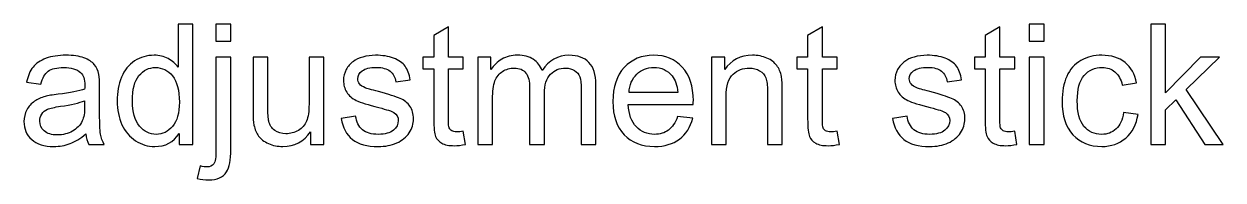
# Model space of a CAD drawing. Header units: centimetres. Extents: x -22.9 to 52.4, y -33.6 to -9.2.
# Drawn here: x -22.93 to -16.9, y -10.84 to -10.06 of the extents above; entities that cross this region are included whole.
import ezdxf

# ---------------------------------------------------------------- set-up
doc = ezdxf.new("R2010")
doc.units = ezdxf.units.CM
doc.header["$MEASUREMENT"] = 0
doc.layers.add('Layer 1', color=7, linetype='Continuous')

msp = doc.modelspace()

# ---------------------------------------------------------------- linework, layer by layer
at = {"layer": 'Layer 1', "color": 142}
for points, knots in [([(-22.15324, -10.66209), (-22.15324, -10.66209), (-22.15324, -10.60663), (-22.15324, -10.60663), (-22.15324, -10.60663), (-22.18104, -10.65024), (-22.22196, -10.67197), (-22.276, -10.67197), (-22.276, -10.67197), (-22.311, -10.67197), (-22.34317, -10.66237), (-22.37252, -10.64304), (-22.37252, -10.64304), (-22.40188, -10.62385), (-22.42459, -10.5969), (-22.44082, -10.56218), (-22.44082, -10.56218), (-22.45691, -10.52761), (-22.46495, -10.48796), (-22.46495, -10.44294), (-22.46495, -10.44294), (-22.46495, -10.3992), (-22.45761, -10.35941), (-22.44308, -10.3237), (-22.44308, -10.3237), (-22.4284, -10.288), (-22.40653, -10.26063), (-22.37732, -10.24172), (-22.37732, -10.24172), (-22.34811, -10.22267), (-22.31537, -10.21307), (-22.27925, -10.21307), (-22.27925, -10.21307), (-22.25286, -10.21307), (-22.2293, -10.21872), (-22.20869, -10.22986), (-22.20869, -10.22986), (-22.18795, -10.24101), (-22.17116, -10.25555), (-22.15818, -10.27347), (-22.15818, -10.27347), (-22.15818, -10.27347), (-22.15818, -10.05602), (-22.15818, -10.05602), (-22.15818, -10.05602), (-22.15818, -10.05602), (-22.08423, -10.05602), (-22.08423, -10.05602), (-22.08423, -10.05602), (-22.08423, -10.05602), (-22.08423, -10.66209), (-22.08423, -10.66209), (-22.08423, -10.66209), (-22.08423, -10.66209), (-22.15324, -10.66209), (-22.15324, -10.66209)], [0, 0, 0, 0, 0.0714286, 0.0714286, 0.0714286, 0.0714286, 0.1428571, 0.1428571, 0.1428571, 0.1428571, 0.2142857, 0.2142857, 0.2142857, 0.2142857, 0.2857143, 0.2857143, 0.2857143, 0.2857143, 0.3571429, 0.3571429, 0.3571429, 0.3571429, 0.4285714, 0.4285714, 0.4285714, 0.4285714, 0.5, 0.5, 0.5, 0.5, 0.5714286, 0.5714286, 0.5714286, 0.5714286, 0.6428571, 0.6428571, 0.6428571, 0.6428571, 0.7142857, 0.7142857, 0.7142857, 0.7142857, 0.7857143, 0.7857143, 0.7857143, 0.7857143, 0.8571429, 0.8571429, 0.8571429, 0.8571429, 0.9285714, 0.9285714, 0.9285714, 0.9285714, 1, 1, 1, 1]), ([(-21.96753, -10.14238), (-21.96753, -10.14238), (-21.96753, -10.05602), (-21.96753, -10.05602), (-21.96753, -10.05602), (-21.96753, -10.05602), (-21.89317, -10.05602), (-21.89317, -10.05602), (-21.89317, -10.05602), (-21.89317, -10.05602), (-21.89317, -10.14238), (-21.89317, -10.14238), (-21.89317, -10.14238), (-21.89317, -10.14238), (-21.96753, -10.14238), (-21.96753, -10.14238)], [0, 0, 0, 0, 0.25, 0.25, 0.25, 0.25, 0.5, 0.5, 0.5, 0.5, 0.75, 0.75, 0.75, 0.75, 1, 1, 1, 1]), ([(-20.72236, -10.59549), (-20.72236, -10.59549), (-20.71164, -10.66124), (-20.71164, -10.66124), (-20.71164, -10.66124), (-20.73252, -10.66562), (-20.75129, -10.66788), (-20.7678, -10.66788), (-20.7678, -10.66788), (-20.79489, -10.66788), (-20.81578, -10.66364), (-20.83073, -10.65503), (-20.83073, -10.65503), (-20.84555, -10.64657), (-20.85599, -10.63528), (-20.86206, -10.62131), (-20.86206, -10.62131), (-20.86813, -10.60748), (-20.87123, -10.57813), (-20.87123, -10.53354), (-20.87123, -10.53354), (-20.87123, -10.53354), (-20.87123, -10.28095), (-20.87123, -10.28095), (-20.87123, -10.28095), (-20.87123, -10.28095), (-20.92584, -10.28095), (-20.92584, -10.28095), (-20.92584, -10.28095), (-20.92584, -10.28095), (-20.92584, -10.22309), (-20.92584, -10.22309), (-20.92584, -10.22309), (-20.92584, -10.22309), (-20.87123, -10.22309), (-20.87123, -10.22309), (-20.87123, -10.22309), (-20.87123, -10.22309), (-20.87123, -10.11429), (-20.87123, -10.11429), (-20.87123, -10.11429), (-20.87123, -10.11429), (-20.79715, -10.0697), (-20.79715, -10.0697), (-20.79715, -10.0697), (-20.79715, -10.0697), (-20.79715, -10.22309), (-20.79715, -10.22309), (-20.79715, -10.22309), (-20.79715, -10.22309), (-20.72236, -10.22309), (-20.72236, -10.22309), (-20.72236, -10.22309), (-20.72236, -10.22309), (-20.72236, -10.28095), (-20.72236, -10.28095), (-20.72236, -10.28095), (-20.72236, -10.28095), (-20.79715, -10.28095), (-20.79715, -10.28095), (-20.79715, -10.28095), (-20.79715, -10.28095), (-20.79715, -10.53763), (-20.79715, -10.53763), (-20.79715, -10.53763), (-20.79715, -10.55894), (-20.79588, -10.57248), (-20.79334, -10.57855), (-20.79334, -10.57855), (-20.79066, -10.58462), (-20.78642, -10.58942), (-20.7805, -10.59309), (-20.7805, -10.59309), (-20.77457, -10.59661), (-20.7661, -10.59845), (-20.7551, -10.59845), (-20.7551, -10.59845), (-20.74677, -10.59845), (-20.73591, -10.59746), (-20.72236, -10.59549)], [0, 0, 0, 0, 0.05, 0.05, 0.05, 0.05, 0.1, 0.1, 0.1, 0.1, 0.15, 0.15, 0.15, 0.15, 0.2, 0.2, 0.2, 0.2, 0.25, 0.25, 0.25, 0.25, 0.3, 0.3, 0.3, 0.3, 0.35, 0.35, 0.35, 0.35, 0.4, 0.4, 0.4, 0.4, 0.45, 0.45, 0.45, 0.45, 0.5, 0.5, 0.5, 0.5, 0.55, 0.55, 0.55, 0.55, 0.6, 0.6, 0.6, 0.6, 0.65, 0.65, 0.65, 0.65, 0.7, 0.7, 0.7, 0.7, 0.75, 0.75, 0.75, 0.75, 0.8, 0.8, 0.8, 0.8, 0.85, 0.85, 0.85, 0.85, 0.9, 0.9, 0.9, 0.9, 0.95, 0.95, 0.95, 0.95, 1, 1, 1, 1]), ([(-18.84007, -10.59549), (-18.84007, -10.59549), (-18.82935, -10.66124), (-18.82935, -10.66124), (-18.82935, -10.66124), (-18.85023, -10.66562), (-18.869, -10.66788), (-18.88551, -10.66788), (-18.88551, -10.66788), (-18.9126, -10.66788), (-18.93349, -10.66364), (-18.94844, -10.65503), (-18.94844, -10.65503), (-18.96326, -10.64657), (-18.9737, -10.63528), (-18.97977, -10.62131), (-18.97977, -10.62131), (-18.98584, -10.60748), (-18.98894, -10.57813), (-18.98894, -10.53354), (-18.98894, -10.53354), (-18.98894, -10.53354), (-18.98894, -10.28095), (-18.98894, -10.28095), (-18.98894, -10.28095), (-18.98894, -10.28095), (-19.04355, -10.28095), (-19.04355, -10.28095), (-19.04355, -10.28095), (-19.04355, -10.28095), (-19.04355, -10.22309), (-19.04355, -10.22309), (-19.04355, -10.22309), (-19.04355, -10.22309), (-18.98894, -10.22309), (-18.98894, -10.22309), (-18.98894, -10.22309), (-18.98894, -10.22309), (-18.98894, -10.11429), (-18.98894, -10.11429), (-18.98894, -10.11429), (-18.98894, -10.11429), (-18.91486, -10.0697), (-18.91486, -10.0697), (-18.91486, -10.0697), (-18.91486, -10.0697), (-18.91486, -10.22309), (-18.91486, -10.22309), (-18.91486, -10.22309), (-18.91486, -10.22309), (-18.84007, -10.22309), (-18.84007, -10.22309), (-18.84007, -10.22309), (-18.84007, -10.22309), (-18.84007, -10.28095), (-18.84007, -10.28095), (-18.84007, -10.28095), (-18.84007, -10.28095), (-18.91486, -10.28095), (-18.91486, -10.28095), (-18.91486, -10.28095), (-18.91486, -10.28095), (-18.91486, -10.53763), (-18.91486, -10.53763), (-18.91486, -10.53763), (-18.91486, -10.55894), (-18.91359, -10.57248), (-18.91105, -10.57855), (-18.91105, -10.57855), (-18.90837, -10.58462), (-18.90413, -10.58942), (-18.89821, -10.59309), (-18.89821, -10.59309), (-18.89228, -10.59661), (-18.88381, -10.59845), (-18.87281, -10.59845), (-18.87281, -10.59845), (-18.86448, -10.59845), (-18.85362, -10.59746), (-18.84007, -10.59549)], [0, 0, 0, 0, 0.05, 0.05, 0.05, 0.05, 0.1, 0.1, 0.1, 0.1, 0.15, 0.15, 0.15, 0.15, 0.2, 0.2, 0.2, 0.2, 0.25, 0.25, 0.25, 0.25, 0.3, 0.3, 0.3, 0.3, 0.35, 0.35, 0.35, 0.35, 0.4, 0.4, 0.4, 0.4, 0.45, 0.45, 0.45, 0.45, 0.5, 0.5, 0.5, 0.5, 0.55, 0.55, 0.55, 0.55, 0.6, 0.6, 0.6, 0.6, 0.65, 0.65, 0.65, 0.65, 0.7, 0.7, 0.7, 0.7, 0.75, 0.75, 0.75, 0.75, 0.8, 0.8, 0.8, 0.8, 0.85, 0.85, 0.85, 0.85, 0.9, 0.9, 0.9, 0.9, 0.95, 0.95, 0.95, 0.95, 1, 1, 1, 1]), ([(-17.94627, -10.59549), (-17.94627, -10.59549), (-17.93555, -10.66124), (-17.93555, -10.66124), (-17.93555, -10.66124), (-17.95643, -10.66562), (-17.9752, -10.66788), (-17.99171, -10.66788), (-17.99171, -10.66788), (-18.0188, -10.66788), (-18.03969, -10.66364), (-18.05464, -10.65503), (-18.05464, -10.65503), (-18.06946, -10.64657), (-18.0799, -10.63528), (-18.08597, -10.62131), (-18.08597, -10.62131), (-18.09204, -10.60748), (-18.09514, -10.57813), (-18.09514, -10.53354), (-18.09514, -10.53354), (-18.09514, -10.53354), (-18.09514, -10.28095), (-18.09514, -10.28095), (-18.09514, -10.28095), (-18.09514, -10.28095), (-18.14975, -10.28095), (-18.14975, -10.28095), (-18.14975, -10.28095), (-18.14975, -10.28095), (-18.14975, -10.22309), (-18.14975, -10.22309), (-18.14975, -10.22309), (-18.14975, -10.22309), (-18.09514, -10.22309), (-18.09514, -10.22309), (-18.09514, -10.22309), (-18.09514, -10.22309), (-18.09514, -10.11429), (-18.09514, -10.11429), (-18.09514, -10.11429), (-18.09514, -10.11429), (-18.02106, -10.0697), (-18.02106, -10.0697), (-18.02106, -10.0697), (-18.02106, -10.0697), (-18.02106, -10.22309), (-18.02106, -10.22309), (-18.02106, -10.22309), (-18.02106, -10.22309), (-17.94627, -10.22309), (-17.94627, -10.22309), (-17.94627, -10.22309), (-17.94627, -10.22309), (-17.94627, -10.28095), (-17.94627, -10.28095), (-17.94627, -10.28095), (-17.94627, -10.28095), (-18.02106, -10.28095), (-18.02106, -10.28095), (-18.02106, -10.28095), (-18.02106, -10.28095), (-18.02106, -10.53763), (-18.02106, -10.53763), (-18.02106, -10.53763), (-18.02106, -10.55894), (-18.01979, -10.57248), (-18.01725, -10.57855), (-18.01725, -10.57855), (-18.01457, -10.58462), (-18.01033, -10.58942), (-18.00441, -10.59309), (-18.00441, -10.59309), (-17.99848, -10.59661), (-17.99001, -10.59845), (-17.97901, -10.59845), (-17.97901, -10.59845), (-17.97068, -10.59845), (-17.95982, -10.59746), (-17.94627, -10.59549)], [0, 0, 0, 0, 0.05, 0.05, 0.05, 0.05, 0.1, 0.1, 0.1, 0.1, 0.15, 0.15, 0.15, 0.15, 0.2, 0.2, 0.2, 0.2, 0.25, 0.25, 0.25, 0.25, 0.3, 0.3, 0.3, 0.3, 0.35, 0.35, 0.35, 0.35, 0.4, 0.4, 0.4, 0.4, 0.45, 0.45, 0.45, 0.45, 0.5, 0.5, 0.5, 0.5, 0.55, 0.55, 0.55, 0.55, 0.6, 0.6, 0.6, 0.6, 0.65, 0.65, 0.65, 0.65, 0.7, 0.7, 0.7, 0.7, 0.75, 0.75, 0.75, 0.75, 0.8, 0.8, 0.8, 0.8, 0.85, 0.85, 0.85, 0.85, 0.9, 0.9, 0.9, 0.9, 0.95, 0.95, 0.95, 0.95, 1, 1, 1, 1]), ([(-17.87318, -10.14167), (-17.87318, -10.14167), (-17.87318, -10.05602), (-17.87318, -10.05602), (-17.87318, -10.05602), (-17.87318, -10.05602), (-17.79867, -10.05602), (-17.79867, -10.05602), (-17.79867, -10.05602), (-17.79867, -10.05602), (-17.79867, -10.14167), (-17.79867, -10.14167), (-17.79867, -10.14167), (-17.79867, -10.14167), (-17.87318, -10.14167), (-17.87318, -10.14167)], [0, 0, 0, 0, 0.25, 0.25, 0.25, 0.25, 0.5, 0.5, 0.5, 0.5, 0.75, 0.75, 0.75, 0.75, 1, 1, 1, 1]), ([(-17.26174, -10.66209), (-17.26174, -10.66209), (-17.26174, -10.05602), (-17.26174, -10.05602), (-17.26174, -10.05602), (-17.26174, -10.05602), (-17.18723, -10.05602), (-17.18723, -10.05602), (-17.18723, -10.05602), (-17.18723, -10.05602), (-17.18723, -10.4016), (-17.18723, -10.4016), (-17.18723, -10.4016), (-17.18723, -10.4016), (-17.01112, -10.22309), (-17.01112, -10.22309), (-17.01112, -10.22309), (-17.01112, -10.22309), (-16.91489, -10.22309), (-16.91489, -10.22309), (-16.91489, -10.22309), (-16.91489, -10.22309), (-17.08267, -10.38593), (-17.08267, -10.38593), (-17.08267, -10.38593), (-17.08267, -10.38593), (-16.89781, -10.66209), (-16.89781, -10.66209), (-16.89781, -10.66209), (-16.89781, -10.66209), (-16.98967, -10.66209), (-16.98967, -10.66209), (-16.98967, -10.66209), (-16.98967, -10.66209), (-17.13474, -10.43758), (-17.13474, -10.43758), (-17.13474, -10.43758), (-17.13474, -10.43758), (-17.18723, -10.4881), (-17.18723, -10.4881), (-17.18723, -10.4881), (-17.18723, -10.4881), (-17.18723, -10.66209), (-17.18723, -10.66209), (-17.18723, -10.66209), (-17.18723, -10.66209), (-17.26174, -10.66209), (-17.26174, -10.66209)], [0, 0, 0, 0, 0.0833333, 0.0833333, 0.0833333, 0.0833333, 0.1666667, 0.1666667, 0.1666667, 0.1666667, 0.25, 0.25, 0.25, 0.25, 0.3333333, 0.3333333, 0.3333333, 0.3333333, 0.4166667, 0.4166667, 0.4166667, 0.4166667, 0.5, 0.5, 0.5, 0.5, 0.5833333, 0.5833333, 0.5833333, 0.5833333, 0.6666667, 0.6666667, 0.6666667, 0.6666667, 0.75, 0.75, 0.75, 0.75, 0.8333333, 0.8333333, 0.8333333, 0.8333333, 0.9166667, 0.9166667, 0.9166667, 0.9166667, 1, 1, 1, 1]), ([(-22.62243, -10.6079), (-22.65009, -10.63133), (-22.67662, -10.64784), (-22.70202, -10.65757), (-22.70202, -10.65757), (-22.72756, -10.66717), (-22.75494, -10.67197), (-22.78415, -10.67197), (-22.78415, -10.67197), (-22.83241, -10.67197), (-22.86938, -10.66026), (-22.89534, -10.63669), (-22.89534, -10.63669), (-22.92117, -10.61312), (-22.93415, -10.58293), (-22.93415, -10.54638), (-22.93415, -10.54638), (-22.93415, -10.52479), (-22.92935, -10.50517), (-22.91947, -10.48739), (-22.91947, -10.48739), (-22.90974, -10.46961), (-22.8969, -10.45536), (-22.88109, -10.44464), (-22.88109, -10.44464), (-22.86515, -10.43391), (-22.84737, -10.42573), (-22.82747, -10.42022), (-22.82747, -10.42022), (-22.81293, -10.41641), (-22.79092, -10.4126), (-22.76143, -10.40908), (-22.76143, -10.40908), (-22.70131, -10.40188), (-22.65701, -10.39341), (-22.62864, -10.38339), (-22.62864, -10.38339), (-22.62836, -10.37323), (-22.62822, -10.36674), (-22.62822, -10.36406), (-22.62822, -10.36406), (-22.62822, -10.33372), (-22.63527, -10.31227), (-22.64939, -10.3), (-22.64939, -10.3), (-22.66829, -10.28306), (-22.69666, -10.27474), (-22.73405, -10.27474), (-22.73405, -10.27474), (-22.76905, -10.27474), (-22.79487, -10.28081), (-22.81166, -10.29308), (-22.81166, -10.29308), (-22.82832, -10.30536), (-22.84059, -10.32709), (-22.84864, -10.35828), (-22.84864, -10.35828), (-22.84864, -10.35828), (-22.92131, -10.34826), (-22.92131, -10.34826), (-22.92131, -10.34826), (-22.91468, -10.31721), (-22.90381, -10.29195), (-22.88871, -10.2729), (-22.88871, -10.2729), (-22.87361, -10.25371), (-22.8516, -10.2389), (-22.82295, -10.22859), (-22.82295, -10.22859), (-22.79431, -10.21829), (-22.76115, -10.21307), (-22.72333, -10.21307), (-22.72333, -10.21307), (-22.68579, -10.21307), (-22.65545, -10.21759), (-22.63203, -10.22634), (-22.63203, -10.22634), (-22.6086, -10.23523), (-22.59139, -10.24623), (-22.58024, -10.25964), (-22.58024, -10.25964), (-22.56923, -10.27305), (-22.56161, -10.28984), (-22.5571, -10.3103), (-22.5571, -10.3103), (-22.5547, -10.323), (-22.55343, -10.34586), (-22.55343, -10.37888), (-22.55343, -10.37888), (-22.55343, -10.37888), (-22.55343, -10.47808), (-22.55343, -10.47808), (-22.55343, -10.47808), (-22.55343, -10.54737), (-22.55188, -10.59111), (-22.54863, -10.60931), (-22.54863, -10.60931), (-22.54553, -10.62766), (-22.53918, -10.6453), (-22.52986, -10.66209), (-22.52986, -10.66209), (-22.52986, -10.66209), (-22.60762, -10.66209), (-22.60762, -10.66209), (-22.60762, -10.66209), (-22.61524, -10.64671), (-22.62032, -10.62865), (-22.62243, -10.6079)], [0, 0, 0, 0, 0.037037, 0.037037, 0.037037, 0.037037, 0.0740741, 0.0740741, 0.0740741, 0.0740741, 0.1111111, 0.1111111, 0.1111111, 0.1111111, 0.1481481, 0.1481481, 0.1481481, 0.1481481, 0.1851852, 0.1851852, 0.1851852, 0.1851852, 0.2222222, 0.2222222, 0.2222222, 0.2222222, 0.2592593, 0.2592593, 0.2592593, 0.2592593, 0.2962963, 0.2962963, 0.2962963, 0.2962963, 0.3333333, 0.3333333, 0.3333333, 0.3333333, 0.3703704, 0.3703704, 0.3703704, 0.3703704, 0.4074074, 0.4074074, 0.4074074, 0.4074074, 0.4444444, 0.4444444, 0.4444444, 0.4444444, 0.4814815, 0.4814815, 0.4814815, 0.4814815, 0.5185185, 0.5185185, 0.5185185, 0.5185185, 0.5555556, 0.5555556, 0.5555556, 0.5555556, 0.5925926, 0.5925926, 0.5925926, 0.5925926, 0.6296296, 0.6296296, 0.6296296, 0.6296296, 0.6666667, 0.6666667, 0.6666667, 0.6666667, 0.7037037, 0.7037037, 0.7037037, 0.7037037, 0.7407407, 0.7407407, 0.7407407, 0.7407407, 0.7777778, 0.7777778, 0.7777778, 0.7777778, 0.8148148, 0.8148148, 0.8148148, 0.8148148, 0.8518519, 0.8518519, 0.8518519, 0.8518519, 0.8888889, 0.8888889, 0.8888889, 0.8888889, 0.9259259, 0.9259259, 0.9259259, 0.9259259, 0.962963, 0.962963, 0.962963, 0.962963, 1, 1, 1, 1]), ([(-22.0618, -10.83241), (-22.0618, -10.83241), (-22.04783, -10.76919), (-22.04783, -10.76919), (-22.04783, -10.76919), (-22.03287, -10.773), (-22.02116, -10.77498), (-22.01269, -10.77498), (-22.01269, -10.77498), (-21.99745, -10.77498), (-21.98616, -10.7699), (-21.97882, -10.75988), (-21.97882, -10.75988), (-21.97134, -10.74986), (-21.96753, -10.7246), (-21.96753, -10.68439), (-21.96753, -10.68439), (-21.96753, -10.68439), (-21.96753, -10.22309), (-21.96753, -10.22309), (-21.96753, -10.22309), (-21.96753, -10.22309), (-21.89317, -10.22309), (-21.89317, -10.22309), (-21.89317, -10.22309), (-21.89317, -10.22309), (-21.89317, -10.68608), (-21.89317, -10.68608), (-21.89317, -10.68608), (-21.89317, -10.74012), (-21.90022, -10.77766), (-21.91419, -10.79897), (-21.91419, -10.79897), (-21.93211, -10.82649), (-21.96189, -10.84031), (-22.00352, -10.84031), (-22.00352, -10.84031), (-22.0237, -10.84031), (-22.04317, -10.83763), (-22.0618, -10.83241)], [0, 0, 0, 0, 0.1, 0.1, 0.1, 0.1, 0.2, 0.2, 0.2, 0.2, 0.3, 0.3, 0.3, 0.3, 0.4, 0.4, 0.4, 0.4, 0.5, 0.5, 0.5, 0.5, 0.6, 0.6, 0.6, 0.6, 0.7, 0.7, 0.7, 0.7, 0.8, 0.8, 0.8, 0.8, 0.9, 0.9, 0.9, 0.9, 1, 1, 1, 1]), ([(-21.49128, -10.66209), (-21.49128, -10.66209), (-21.49128, -10.5976), (-21.49128, -10.5976), (-21.49128, -10.5976), (-21.52557, -10.64727), (-21.572, -10.67197), (-21.6307, -10.67197), (-21.6307, -10.67197), (-21.65652, -10.67197), (-21.6808, -10.66703), (-21.70323, -10.65715), (-21.70323, -10.65715), (-21.72567, -10.64727), (-21.74232, -10.63471), (-21.75319, -10.61976), (-21.75319, -10.61976), (-21.76419, -10.60466), (-21.77181, -10.58631), (-21.77619, -10.56458), (-21.77619, -10.56458), (-21.77915, -10.54991), (-21.7807, -10.52676), (-21.7807, -10.49501), (-21.7807, -10.49501), (-21.7807, -10.49501), (-21.7807, -10.22309), (-21.7807, -10.22309), (-21.7807, -10.22309), (-21.7807, -10.22309), (-21.70634, -10.22309), (-21.70634, -10.22309), (-21.70634, -10.22309), (-21.70634, -10.22309), (-21.70634, -10.46651), (-21.70634, -10.46651), (-21.70634, -10.46651), (-21.70634, -10.50546), (-21.70479, -10.53156), (-21.70182, -10.54511), (-21.70182, -10.54511), (-21.69702, -10.56472), (-21.68715, -10.57996), (-21.67205, -10.59125), (-21.67205, -10.59125), (-21.65681, -10.6024), (-21.63804, -10.6079), (-21.61574, -10.6079), (-21.61574, -10.6079), (-21.59345, -10.6079), (-21.57256, -10.60226), (-21.55295, -10.59083), (-21.55295, -10.59083), (-21.53333, -10.5794), (-21.51951, -10.56374), (-21.51146, -10.54412), (-21.51146, -10.54412), (-21.50328, -10.52437), (-21.49919, -10.49572), (-21.49919, -10.45832), (-21.49919, -10.45832), (-21.49919, -10.45832), (-21.49919, -10.22309), (-21.49919, -10.22309), (-21.49919, -10.22309), (-21.49919, -10.22309), (-21.42482, -10.22309), (-21.42482, -10.22309), (-21.42482, -10.22309), (-21.42482, -10.22309), (-21.42482, -10.66209), (-21.42482, -10.66209), (-21.42482, -10.66209), (-21.42482, -10.66209), (-21.49128, -10.66209), (-21.49128, -10.66209)], [0, 0, 0, 0, 0.0526316, 0.0526316, 0.0526316, 0.0526316, 0.1052632, 0.1052632, 0.1052632, 0.1052632, 0.1578947, 0.1578947, 0.1578947, 0.1578947, 0.2105263, 0.2105263, 0.2105263, 0.2105263, 0.2631579, 0.2631579, 0.2631579, 0.2631579, 0.3157895, 0.3157895, 0.3157895, 0.3157895, 0.3684211, 0.3684211, 0.3684211, 0.3684211, 0.4210526, 0.4210526, 0.4210526, 0.4210526, 0.4736842, 0.4736842, 0.4736842, 0.4736842, 0.5263158, 0.5263158, 0.5263158, 0.5263158, 0.5789474, 0.5789474, 0.5789474, 0.5789474, 0.6315789, 0.6315789, 0.6315789, 0.6315789, 0.6842105, 0.6842105, 0.6842105, 0.6842105, 0.7368421, 0.7368421, 0.7368421, 0.7368421, 0.7894737, 0.7894737, 0.7894737, 0.7894737, 0.8421053, 0.8421053, 0.8421053, 0.8421053, 0.8947368, 0.8947368, 0.8947368, 0.8947368, 0.9473684, 0.9473684, 0.9473684, 0.9473684, 1, 1, 1, 1]), ([(-21.33789, -10.531), (-21.33789, -10.531), (-21.26438, -10.51943), (-21.26438, -10.51943), (-21.26438, -10.51943), (-21.26028, -10.54892), (-21.24871, -10.5715), (-21.2298, -10.5873), (-21.2298, -10.5873), (-21.21103, -10.60296), (-21.18465, -10.61087), (-21.15064, -10.61087), (-21.15064, -10.61087), (-21.11649, -10.61087), (-21.09109, -10.60381), (-21.07458, -10.58998), (-21.07458, -10.58998), (-21.05807, -10.57601), (-21.04974, -10.55964), (-21.04974, -10.54102), (-21.04974, -10.54102), (-21.04974, -10.52408), (-21.05708, -10.51096), (-21.07176, -10.50122), (-21.07176, -10.50122), (-21.08192, -10.49459), (-21.10732, -10.48626), (-21.14782, -10.4761), (-21.14782, -10.4761), (-21.20229, -10.46228), (-21.24025, -10.45042), (-21.26127, -10.44026), (-21.26127, -10.44026), (-21.2823, -10.43024), (-21.29838, -10.41627), (-21.30925, -10.39849), (-21.30925, -10.39849), (-21.32011, -10.38071), (-21.32562, -10.3611), (-21.32562, -10.33965), (-21.32562, -10.33965), (-21.32562, -10.32004), (-21.3211, -10.30197), (-21.31207, -10.28532), (-21.31207, -10.28532), (-21.30318, -10.26853), (-21.2909, -10.2547), (-21.27552, -10.24369), (-21.27552, -10.24369), (-21.26395, -10.23523), (-21.24815, -10.22789), (-21.22825, -10.22196), (-21.22825, -10.22196), (-21.20821, -10.21604), (-21.18676, -10.21307), (-21.1639, -10.21307), (-21.1639, -10.21307), (-21.12947, -10.21307), (-21.09927, -10.21815), (-21.07317, -10.22803), (-21.07317, -10.22803), (-21.04706, -10.23791), (-21.02787, -10.25131), (-21.01545, -10.26825), (-21.01545, -10.26825), (-21.00304, -10.28532), (-20.99457, -10.3079), (-20.98991, -10.33626), (-20.98991, -10.33626), (-20.98991, -10.33626), (-21.06259, -10.34628), (-21.06259, -10.34628), (-21.06259, -10.34628), (-21.06597, -10.3237), (-21.07557, -10.30607), (-21.09137, -10.29337), (-21.09137, -10.29337), (-21.10718, -10.28067), (-21.12961, -10.27432), (-21.15854, -10.27432), (-21.15854, -10.27432), (-21.19269, -10.27432), (-21.2171, -10.27996), (-21.23164, -10.29125), (-21.23164, -10.29125), (-21.24631, -10.30254), (-21.25365, -10.3158), (-21.25365, -10.3309), (-21.25365, -10.3309), (-21.25365, -10.34064), (-21.25055, -10.34925), (-21.24448, -10.35701), (-21.24448, -10.35701), (-21.23841, -10.36505), (-21.22896, -10.37154), (-21.21597, -10.3769), (-21.21597, -10.3769), (-21.20849, -10.37958), (-21.18662, -10.38593), (-21.15022, -10.39581), (-21.15022, -10.39581), (-21.09758, -10.40992), (-21.06089, -10.42135), (-21.04015, -10.43038), (-21.04015, -10.43038), (-21.01926, -10.43927), (-21.0029, -10.4524), (-20.99104, -10.46947), (-20.99104, -10.46947), (-20.97919, -10.48655), (-20.97326, -10.50771), (-20.97326, -10.53311), (-20.97326, -10.53311), (-20.97326, -10.55795), (-20.9806, -10.58123), (-20.99499, -10.60325), (-20.99499, -10.60325), (-21.00953, -10.62512), (-21.03041, -10.64205), (-21.05765, -10.65405), (-21.05765, -10.65405), (-21.08488, -10.66604), (-21.11578, -10.67197), (-21.15022, -10.67197), (-21.15022, -10.67197), (-21.20737, -10.67197), (-21.25083, -10.66011), (-21.28074, -10.63641), (-21.28074, -10.63641), (-21.31066, -10.6127), (-21.32971, -10.57756), (-21.33789, -10.531)], [0, 0, 0, 0, 0.030303, 0.030303, 0.030303, 0.030303, 0.0606061, 0.0606061, 0.0606061, 0.0606061, 0.0909091, 0.0909091, 0.0909091, 0.0909091, 0.1212121, 0.1212121, 0.1212121, 0.1212121, 0.1515152, 0.1515152, 0.1515152, 0.1515152, 0.1818182, 0.1818182, 0.1818182, 0.1818182, 0.2121212, 0.2121212, 0.2121212, 0.2121212, 0.2424242, 0.2424242, 0.2424242, 0.2424242, 0.2727273, 0.2727273, 0.2727273, 0.2727273, 0.3030303, 0.3030303, 0.3030303, 0.3030303, 0.3333333, 0.3333333, 0.3333333, 0.3333333, 0.3636364, 0.3636364, 0.3636364, 0.3636364, 0.3939394, 0.3939394, 0.3939394, 0.3939394, 0.4242424, 0.4242424, 0.4242424, 0.4242424, 0.4545455, 0.4545455, 0.4545455, 0.4545455, 0.4848485, 0.4848485, 0.4848485, 0.4848485, 0.5151515, 0.5151515, 0.5151515, 0.5151515, 0.5454545, 0.5454545, 0.5454545, 0.5454545, 0.5757576, 0.5757576, 0.5757576, 0.5757576, 0.6060606, 0.6060606, 0.6060606, 0.6060606, 0.6363636, 0.6363636, 0.6363636, 0.6363636, 0.6666667, 0.6666667, 0.6666667, 0.6666667, 0.6969697, 0.6969697, 0.6969697, 0.6969697, 0.7272727, 0.7272727, 0.7272727, 0.7272727, 0.7575758, 0.7575758, 0.7575758, 0.7575758, 0.7878788, 0.7878788, 0.7878788, 0.7878788, 0.8181818, 0.8181818, 0.8181818, 0.8181818, 0.8484848, 0.8484848, 0.8484848, 0.8484848, 0.8787879, 0.8787879, 0.8787879, 0.8787879, 0.9090909, 0.9090909, 0.9090909, 0.9090909, 0.9393939, 0.9393939, 0.9393939, 0.9393939, 0.969697, 0.969697, 0.969697, 0.969697, 1, 1, 1, 1]), ([(-20.64955, -10.66209), (-20.64955, -10.66209), (-20.64955, -10.22309), (-20.64955, -10.22309), (-20.64955, -10.22309), (-20.64955, -10.22309), (-20.58309, -10.22309), (-20.58309, -10.22309), (-20.58309, -10.22309), (-20.58309, -10.22309), (-20.58309, -10.28462), (-20.58309, -10.28462), (-20.58309, -10.28462), (-20.56926, -10.26317), (-20.55091, -10.24581), (-20.52805, -10.23283), (-20.52805, -10.23283), (-20.50519, -10.2197), (-20.47909, -10.21307), (-20.44988, -10.21307), (-20.44988, -10.21307), (-20.41742, -10.21307), (-20.39075, -10.21985), (-20.37001, -10.23339), (-20.37001, -10.23339), (-20.34912, -10.24694), (-20.33445, -10.26571), (-20.32598, -10.28998), (-20.32598, -10.28998), (-20.29113, -10.23875), (-20.24597, -10.21307), (-20.19037, -10.21307), (-20.19037, -10.21307), (-20.14677, -10.21307), (-20.11333, -10.22521), (-20.0899, -10.24934), (-20.0899, -10.24934), (-20.06648, -10.27347), (-20.05476, -10.31058), (-20.05476, -10.36068), (-20.05476, -10.36068), (-20.05476, -10.36068), (-20.05476, -10.66209), (-20.05476, -10.66209), (-20.05476, -10.66209), (-20.05476, -10.66209), (-20.12871, -10.66209), (-20.12871, -10.66209), (-20.12871, -10.66209), (-20.12871, -10.66209), (-20.12871, -10.38551), (-20.12871, -10.38551), (-20.12871, -10.38551), (-20.12871, -10.35574), (-20.13111, -10.33429), (-20.1359, -10.32116), (-20.1359, -10.32116), (-20.14084, -10.30818), (-20.14959, -10.2976), (-20.16215, -10.28956), (-20.16215, -10.28956), (-20.17485, -10.28165), (-20.18981, -10.27756), (-20.20688, -10.27756), (-20.20688, -10.27756), (-20.23779, -10.27756), (-20.26333, -10.28786), (-20.28379, -10.30846), (-20.28379, -10.30846), (-20.30411, -10.32893), (-20.31441, -10.3618), (-20.31441, -10.40696), (-20.31441, -10.40696), (-20.31441, -10.40696), (-20.31441, -10.66209), (-20.31441, -10.66209), (-20.31441, -10.66209), (-20.31441, -10.66209), (-20.38878, -10.66209), (-20.38878, -10.66209), (-20.38878, -10.66209), (-20.38878, -10.66209), (-20.38878, -10.3769), (-20.38878, -10.3769), (-20.38878, -10.3769), (-20.38878, -10.34374), (-20.39484, -10.31891), (-20.40698, -10.3024), (-20.40698, -10.3024), (-20.41911, -10.28589), (-20.43887, -10.27756), (-20.46653, -10.27756), (-20.46653, -10.27756), (-20.48741, -10.27756), (-20.50674, -10.28306), (-20.52452, -10.29421), (-20.52452, -10.29421), (-20.5423, -10.30522), (-20.55529, -10.32131), (-20.56319, -10.34247), (-20.56319, -10.34247), (-20.57123, -10.36378), (-20.57518, -10.3944), (-20.57518, -10.43434), (-20.57518, -10.43434), (-20.57518, -10.43434), (-20.57518, -10.66209), (-20.57518, -10.66209), (-20.57518, -10.66209), (-20.57518, -10.66209), (-20.64955, -10.66209), (-20.64955, -10.66209)], [0, 0, 0, 0, 0.0357143, 0.0357143, 0.0357143, 0.0357143, 0.0714286, 0.0714286, 0.0714286, 0.0714286, 0.1071429, 0.1071429, 0.1071429, 0.1071429, 0.1428571, 0.1428571, 0.1428571, 0.1428571, 0.1785714, 0.1785714, 0.1785714, 0.1785714, 0.2142857, 0.2142857, 0.2142857, 0.2142857, 0.25, 0.25, 0.25, 0.25, 0.2857143, 0.2857143, 0.2857143, 0.2857143, 0.3214286, 0.3214286, 0.3214286, 0.3214286, 0.3571429, 0.3571429, 0.3571429, 0.3571429, 0.3928571, 0.3928571, 0.3928571, 0.3928571, 0.4285714, 0.4285714, 0.4285714, 0.4285714, 0.4642857, 0.4642857, 0.4642857, 0.4642857, 0.5, 0.5, 0.5, 0.5, 0.5357143, 0.5357143, 0.5357143, 0.5357143, 0.5714286, 0.5714286, 0.5714286, 0.5714286, 0.6071429, 0.6071429, 0.6071429, 0.6071429, 0.6428571, 0.6428571, 0.6428571, 0.6428571, 0.6785714, 0.6785714, 0.6785714, 0.6785714, 0.7142857, 0.7142857, 0.7142857, 0.7142857, 0.75, 0.75, 0.75, 0.75, 0.7857143, 0.7857143, 0.7857143, 0.7857143, 0.8214286, 0.8214286, 0.8214286, 0.8214286, 0.8571429, 0.8571429, 0.8571429, 0.8571429, 0.8928571, 0.8928571, 0.8928571, 0.8928571, 0.9285714, 0.9285714, 0.9285714, 0.9285714, 0.9642857, 0.9642857, 0.9642857, 0.9642857, 1, 1, 1, 1]), ([(-19.64384, -10.5207), (-19.64384, -10.5207), (-19.56694, -10.53015), (-19.56694, -10.53015), (-19.56694, -10.53015), (-19.57907, -10.57517), (-19.60151, -10.61002), (-19.63425, -10.63486), (-19.63425, -10.63486), (-19.66713, -10.65955), (-19.70904, -10.67197), (-19.75998, -10.67197), (-19.75998, -10.67197), (-19.82418, -10.67197), (-19.87513, -10.65221), (-19.91266, -10.6127), (-19.91266, -10.6127), (-19.95034, -10.57319), (-19.96911, -10.51773), (-19.96911, -10.44633), (-19.96911, -10.44633), (-19.96911, -10.37239), (-19.95006, -10.3151), (-19.9121, -10.27432), (-19.9121, -10.27432), (-19.874, -10.23353), (-19.82475, -10.21307), (-19.76407, -10.21307), (-19.76407, -10.21307), (-19.70537, -10.21307), (-19.65739, -10.23311), (-19.62028, -10.27305), (-19.62028, -10.27305), (-19.58302, -10.31298), (-19.5644, -10.36928), (-19.5644, -10.44167), (-19.5644, -10.44167), (-19.5644, -10.44619), (-19.56454, -10.45282), (-19.56482, -10.46157), (-19.56482, -10.46157), (-19.56482, -10.46157), (-19.8922, -10.46157), (-19.8922, -10.46157), (-19.8922, -10.46157), (-19.88952, -10.50983), (-19.87583, -10.5468), (-19.85128, -10.57234), (-19.85128, -10.57234), (-19.82672, -10.59803), (-19.79624, -10.61087), (-19.75955, -10.61087), (-19.75955, -10.61087), (-19.73232, -10.61087), (-19.70904, -10.60367), (-19.6897, -10.58928), (-19.6897, -10.58928), (-19.67037, -10.57502), (-19.65513, -10.55216), (-19.64384, -10.5207)], [0, 0, 0, 0, 0.0666667, 0.0666667, 0.0666667, 0.0666667, 0.1333333, 0.1333333, 0.1333333, 0.1333333, 0.2, 0.2, 0.2, 0.2, 0.2666667, 0.2666667, 0.2666667, 0.2666667, 0.3333333, 0.3333333, 0.3333333, 0.3333333, 0.4, 0.4, 0.4, 0.4, 0.4666667, 0.4666667, 0.4666667, 0.4666667, 0.5333333, 0.5333333, 0.5333333, 0.5333333, 0.6, 0.6, 0.6, 0.6, 0.6666667, 0.6666667, 0.6666667, 0.6666667, 0.7333333, 0.7333333, 0.7333333, 0.7333333, 0.8, 0.8, 0.8, 0.8, 0.8666667, 0.8666667, 0.8666667, 0.8666667, 0.9333333, 0.9333333, 0.9333333, 0.9333333, 1, 1, 1, 1]), ([(-19.47338, -10.66209), (-19.47338, -10.66209), (-19.47338, -10.22309), (-19.47338, -10.22309), (-19.47338, -10.22309), (-19.47338, -10.22309), (-19.40649, -10.22309), (-19.40649, -10.22309), (-19.40649, -10.22309), (-19.40649, -10.22309), (-19.40649, -10.28546), (-19.40649, -10.28546), (-19.40649, -10.28546), (-19.37418, -10.2372), (-19.32761, -10.21307), (-19.26679, -10.21307), (-19.26679, -10.21307), (-19.24026, -10.21307), (-19.21599, -10.21787), (-19.19384, -10.22732), (-19.19384, -10.22732), (-19.17154, -10.23692), (-19.15503, -10.24934), (-19.14403, -10.26486), (-19.14403, -10.26486), (-19.13288, -10.28024), (-19.12526, -10.29859), (-19.12074, -10.31975), (-19.12074, -10.31975), (-19.11806, -10.33358), (-19.11665, -10.35771), (-19.11665, -10.39214), (-19.11665, -10.39214), (-19.11665, -10.39214), (-19.11665, -10.66209), (-19.11665, -10.66209), (-19.11665, -10.66209), (-19.11665, -10.66209), (-19.19116, -10.66209), (-19.19116, -10.66209), (-19.19116, -10.66209), (-19.19116, -10.66209), (-19.19116, -10.39497), (-19.19116, -10.39497), (-19.19116, -10.39497), (-19.19116, -10.36477), (-19.19398, -10.34205), (-19.19976, -10.32695), (-19.19976, -10.32695), (-19.20555, -10.31199), (-19.21585, -10.3), (-19.23053, -10.29111), (-19.23053, -10.29111), (-19.24534, -10.28208), (-19.26256, -10.27756), (-19.28246, -10.27756), (-19.28246, -10.27756), (-19.31421, -10.27756), (-19.34144, -10.28772), (-19.36458, -10.30776), (-19.36458, -10.30776), (-19.38758, -10.32794), (-19.39901, -10.36604), (-19.39901, -10.42234), (-19.39901, -10.42234), (-19.39901, -10.42234), (-19.39901, -10.66209), (-19.39901, -10.66209), (-19.39901, -10.66209), (-19.39901, -10.66209), (-19.47338, -10.66209), (-19.47338, -10.66209)], [0, 0, 0, 0, 0.0555556, 0.0555556, 0.0555556, 0.0555556, 0.1111111, 0.1111111, 0.1111111, 0.1111111, 0.1666667, 0.1666667, 0.1666667, 0.1666667, 0.2222222, 0.2222222, 0.2222222, 0.2222222, 0.2777778, 0.2777778, 0.2777778, 0.2777778, 0.3333333, 0.3333333, 0.3333333, 0.3333333, 0.3888889, 0.3888889, 0.3888889, 0.3888889, 0.4444444, 0.4444444, 0.4444444, 0.4444444, 0.5, 0.5, 0.5, 0.5, 0.5555556, 0.5555556, 0.5555556, 0.5555556, 0.6111111, 0.6111111, 0.6111111, 0.6111111, 0.6666667, 0.6666667, 0.6666667, 0.6666667, 0.7222222, 0.7222222, 0.7222222, 0.7222222, 0.7777778, 0.7777778, 0.7777778, 0.7777778, 0.8333333, 0.8333333, 0.8333333, 0.8333333, 0.8888889, 0.8888889, 0.8888889, 0.8888889, 0.9444444, 0.9444444, 0.9444444, 0.9444444, 1, 1, 1, 1]), ([(-18.5618, -10.531), (-18.5618, -10.531), (-18.48829, -10.51943), (-18.48829, -10.51943), (-18.48829, -10.51943), (-18.48419, -10.54892), (-18.47262, -10.5715), (-18.45371, -10.5873), (-18.45371, -10.5873), (-18.43494, -10.60296), (-18.40856, -10.61087), (-18.37455, -10.61087), (-18.37455, -10.61087), (-18.3404, -10.61087), (-18.315, -10.60381), (-18.29849, -10.58998), (-18.29849, -10.58998), (-18.28198, -10.57601), (-18.27365, -10.55964), (-18.27365, -10.54102), (-18.27365, -10.54102), (-18.27365, -10.52408), (-18.28099, -10.51096), (-18.29567, -10.50122), (-18.29567, -10.50122), (-18.30583, -10.49459), (-18.33123, -10.48626), (-18.37173, -10.4761), (-18.37173, -10.4761), (-18.4262, -10.46228), (-18.46416, -10.45042), (-18.48518, -10.44026), (-18.48518, -10.44026), (-18.50621, -10.43024), (-18.52229, -10.41627), (-18.53316, -10.39849), (-18.53316, -10.39849), (-18.54402, -10.38071), (-18.54953, -10.3611), (-18.54953, -10.33965), (-18.54953, -10.33965), (-18.54953, -10.32004), (-18.54501, -10.30197), (-18.53598, -10.28532), (-18.53598, -10.28532), (-18.52709, -10.26853), (-18.51481, -10.2547), (-18.49943, -10.24369), (-18.49943, -10.24369), (-18.48786, -10.23523), (-18.47206, -10.22789), (-18.45216, -10.22196), (-18.45216, -10.22196), (-18.43212, -10.21604), (-18.41067, -10.21307), (-18.38781, -10.21307), (-18.38781, -10.21307), (-18.35338, -10.21307), (-18.32318, -10.21815), (-18.29708, -10.22803), (-18.29708, -10.22803), (-18.27097, -10.23791), (-18.25178, -10.25131), (-18.23936, -10.26825), (-18.23936, -10.26825), (-18.22695, -10.28532), (-18.21848, -10.3079), (-18.21382, -10.33626), (-18.21382, -10.33626), (-18.21382, -10.33626), (-18.2865, -10.34628), (-18.2865, -10.34628), (-18.2865, -10.34628), (-18.28988, -10.3237), (-18.29948, -10.30607), (-18.31528, -10.29337), (-18.31528, -10.29337), (-18.33109, -10.28067), (-18.35352, -10.27432), (-18.38245, -10.27432), (-18.38245, -10.27432), (-18.4166, -10.27432), (-18.44101, -10.27996), (-18.45555, -10.29125), (-18.45555, -10.29125), (-18.47022, -10.30254), (-18.47756, -10.3158), (-18.47756, -10.3309), (-18.47756, -10.3309), (-18.47756, -10.34064), (-18.47446, -10.34925), (-18.46839, -10.35701), (-18.46839, -10.35701), (-18.46232, -10.36505), (-18.45287, -10.37154), (-18.43988, -10.3769), (-18.43988, -10.3769), (-18.4324, -10.37958), (-18.41053, -10.38593), (-18.37413, -10.39581), (-18.37413, -10.39581), (-18.32149, -10.40992), (-18.2848, -10.42135), (-18.26406, -10.43038), (-18.26406, -10.43038), (-18.24317, -10.43927), (-18.22681, -10.4524), (-18.21495, -10.46947), (-18.21495, -10.46947), (-18.2031, -10.48655), (-18.19717, -10.50771), (-18.19717, -10.53311), (-18.19717, -10.53311), (-18.19717, -10.55795), (-18.20451, -10.58123), (-18.2189, -10.60325), (-18.2189, -10.60325), (-18.23344, -10.62512), (-18.25432, -10.64205), (-18.28156, -10.65405), (-18.28156, -10.65405), (-18.30879, -10.66604), (-18.33969, -10.67197), (-18.37413, -10.67197), (-18.37413, -10.67197), (-18.43128, -10.67197), (-18.47474, -10.66011), (-18.50465, -10.63641), (-18.50465, -10.63641), (-18.53457, -10.6127), (-18.55362, -10.57756), (-18.5618, -10.531)], [0, 0, 0, 0, 0.030303, 0.030303, 0.030303, 0.030303, 0.0606061, 0.0606061, 0.0606061, 0.0606061, 0.0909091, 0.0909091, 0.0909091, 0.0909091, 0.1212121, 0.1212121, 0.1212121, 0.1212121, 0.1515152, 0.1515152, 0.1515152, 0.1515152, 0.1818182, 0.1818182, 0.1818182, 0.1818182, 0.2121212, 0.2121212, 0.2121212, 0.2121212, 0.2424242, 0.2424242, 0.2424242, 0.2424242, 0.2727273, 0.2727273, 0.2727273, 0.2727273, 0.3030303, 0.3030303, 0.3030303, 0.3030303, 0.3333333, 0.3333333, 0.3333333, 0.3333333, 0.3636364, 0.3636364, 0.3636364, 0.3636364, 0.3939394, 0.3939394, 0.3939394, 0.3939394, 0.4242424, 0.4242424, 0.4242424, 0.4242424, 0.4545455, 0.4545455, 0.4545455, 0.4545455, 0.4848485, 0.4848485, 0.4848485, 0.4848485, 0.5151515, 0.5151515, 0.5151515, 0.5151515, 0.5454545, 0.5454545, 0.5454545, 0.5454545, 0.5757576, 0.5757576, 0.5757576, 0.5757576, 0.6060606, 0.6060606, 0.6060606, 0.6060606, 0.6363636, 0.6363636, 0.6363636, 0.6363636, 0.6666667, 0.6666667, 0.6666667, 0.6666667, 0.6969697, 0.6969697, 0.6969697, 0.6969697, 0.7272727, 0.7272727, 0.7272727, 0.7272727, 0.7575758, 0.7575758, 0.7575758, 0.7575758, 0.7878788, 0.7878788, 0.7878788, 0.7878788, 0.8181818, 0.8181818, 0.8181818, 0.8181818, 0.8484848, 0.8484848, 0.8484848, 0.8484848, 0.8787879, 0.8787879, 0.8787879, 0.8787879, 0.9090909, 0.9090909, 0.9090909, 0.9090909, 0.9393939, 0.9393939, 0.9393939, 0.9393939, 0.969697, 0.969697, 0.969697, 0.969697, 1, 1, 1, 1]), ([(-17.87318, -10.66209), (-17.87318, -10.66209), (-17.87318, -10.22309), (-17.87318, -10.22309), (-17.87318, -10.22309), (-17.87318, -10.22309), (-17.79867, -10.22309), (-17.79867, -10.22309), (-17.79867, -10.22309), (-17.79867, -10.22309), (-17.79867, -10.66209), (-17.79867, -10.66209), (-17.79867, -10.66209), (-17.79867, -10.66209), (-17.87318, -10.66209), (-17.87318, -10.66209)], [0, 0, 0, 0, 0.25, 0.25, 0.25, 0.25, 0.5, 0.5, 0.5, 0.5, 0.75, 0.75, 0.75, 0.75, 1, 1, 1, 1]), ([(-17.3989, -10.50122), (-17.3989, -10.50122), (-17.32581, -10.51082), (-17.32581, -10.51082), (-17.32581, -10.51082), (-17.33371, -10.5612), (-17.35417, -10.60071), (-17.38719, -10.62921), (-17.38719, -10.62921), (-17.42007, -10.65772), (-17.46057, -10.67197), (-17.50855, -10.67197), (-17.50855, -10.67197), (-17.56852, -10.67197), (-17.61692, -10.65235), (-17.65333, -10.61312), (-17.65333, -10.61312), (-17.68988, -10.5739), (-17.70822, -10.51759), (-17.70822, -10.44421), (-17.70822, -10.44421), (-17.70822, -10.3968), (-17.70032, -10.35531), (-17.68465, -10.31975), (-17.68465, -10.31975), (-17.66885, -10.28419), (-17.645, -10.25752), (-17.61283, -10.23974), (-17.61283, -10.23974), (-17.5808, -10.22196), (-17.5458, -10.21307), (-17.50812, -10.21307), (-17.50812, -10.21307), (-17.46043, -10.21307), (-17.42134, -10.22521), (-17.39114, -10.24934), (-17.39114, -10.24934), (-17.3608, -10.27347), (-17.34133, -10.30762), (-17.33272, -10.35207), (-17.33272, -10.35207), (-17.33272, -10.35207), (-17.40511, -10.36322), (-17.40511, -10.36322), (-17.40511, -10.36322), (-17.41203, -10.33372), (-17.42416, -10.31157), (-17.44166, -10.29661), (-17.44166, -10.29661), (-17.45916, -10.28179), (-17.48032, -10.27432), (-17.50516, -10.27432), (-17.50516, -10.27432), (-17.5427, -10.27432), (-17.57318, -10.28772), (-17.5966, -10.31467), (-17.5966, -10.31467), (-17.62003, -10.34148), (-17.63174, -10.38396), (-17.63174, -10.4421), (-17.63174, -10.4421), (-17.63174, -10.50108), (-17.62045, -10.54398), (-17.59773, -10.57079), (-17.59773, -10.57079), (-17.57515, -10.59746), (-17.54566, -10.61087), (-17.50925, -10.61087), (-17.50925, -10.61087), (-17.48004, -10.61087), (-17.45577, -10.60184), (-17.43616, -10.58391), (-17.43616, -10.58391), (-17.41654, -10.56599), (-17.40412, -10.53848), (-17.3989, -10.50122)], [0, 0, 0, 0, 0.0526316, 0.0526316, 0.0526316, 0.0526316, 0.1052632, 0.1052632, 0.1052632, 0.1052632, 0.1578947, 0.1578947, 0.1578947, 0.1578947, 0.2105263, 0.2105263, 0.2105263, 0.2105263, 0.2631579, 0.2631579, 0.2631579, 0.2631579, 0.3157895, 0.3157895, 0.3157895, 0.3157895, 0.3684211, 0.3684211, 0.3684211, 0.3684211, 0.4210526, 0.4210526, 0.4210526, 0.4210526, 0.4736842, 0.4736842, 0.4736842, 0.4736842, 0.5263158, 0.5263158, 0.5263158, 0.5263158, 0.5789474, 0.5789474, 0.5789474, 0.5789474, 0.6315789, 0.6315789, 0.6315789, 0.6315789, 0.6842105, 0.6842105, 0.6842105, 0.6842105, 0.7368421, 0.7368421, 0.7368421, 0.7368421, 0.7894737, 0.7894737, 0.7894737, 0.7894737, 0.8421053, 0.8421053, 0.8421053, 0.8421053, 0.8947368, 0.8947368, 0.8947368, 0.8947368, 0.9473684, 0.9473684, 0.9473684, 0.9473684, 1, 1, 1, 1]), ([(-22.38847, -10.44294), (-22.38847, -10.49925), (-22.37662, -10.5413), (-22.35291, -10.5691), (-22.35291, -10.5691), (-22.3292, -10.5969), (-22.30126, -10.61087), (-22.26895, -10.61087), (-22.26895, -10.61087), (-22.23649, -10.61087), (-22.20883, -10.59746), (-22.18612, -10.57093), (-22.18612, -10.57093), (-22.1634, -10.5444), (-22.15197, -10.50376), (-22.15197, -10.44915), (-22.15197, -10.44915), (-22.15197, -10.38904), (-22.16354, -10.34501), (-22.18668, -10.31693), (-22.18668, -10.31693), (-22.20982, -10.28871), (-22.23833, -10.27474), (-22.27233, -10.27474), (-22.27233, -10.27474), (-22.30535, -10.27474), (-22.33301, -10.28829), (-22.35517, -10.31524), (-22.35517, -10.31524), (-22.37732, -10.34219), (-22.38847, -10.38481), (-22.38847, -10.44294)], [0, 0, 0, 0, 0.125, 0.125, 0.125, 0.125, 0.25, 0.25, 0.25, 0.25, 0.375, 0.375, 0.375, 0.375, 0.5, 0.5, 0.5, 0.5, 0.625, 0.625, 0.625, 0.625, 0.75, 0.75, 0.75, 0.75, 0.875, 0.875, 0.875, 0.875, 1, 1, 1, 1]), ([(-19.88811, -10.40033), (-19.88811, -10.40033), (-19.643, -10.40033), (-19.643, -10.40033), (-19.643, -10.40033), (-19.64624, -10.3635), (-19.6557, -10.3357), (-19.67108, -10.31735), (-19.67108, -10.31735), (-19.69478, -10.28871), (-19.72555, -10.27432), (-19.76322, -10.27432), (-19.76322, -10.27432), (-19.79737, -10.27432), (-19.82616, -10.28575), (-19.84944, -10.30861), (-19.84944, -10.30861), (-19.87273, -10.33147), (-19.88557, -10.36209), (-19.88811, -10.40033)], [0, 0, 0, 0, 0.2, 0.2, 0.2, 0.2, 0.4, 0.4, 0.4, 0.4, 0.6, 0.6, 0.6, 0.6, 0.8, 0.8, 0.8, 0.8, 1, 1, 1, 1]), ([(-22.62864, -10.44167), (-22.65574, -10.45282), (-22.69623, -10.46213), (-22.75014, -10.4699), (-22.75014, -10.4699), (-22.78076, -10.47427), (-22.80249, -10.47921), (-22.81505, -10.48471), (-22.81505, -10.48471), (-22.82775, -10.49022), (-22.83763, -10.49826), (-22.8444, -10.50898), (-22.8444, -10.50898), (-22.85132, -10.51957), (-22.85484, -10.53128), (-22.85484, -10.54426), (-22.85484, -10.54426), (-22.85484, -10.56416), (-22.84722, -10.58067), (-22.83227, -10.59393), (-22.83227, -10.59393), (-22.81731, -10.60706), (-22.79529, -10.61369), (-22.76637, -10.61369), (-22.76637, -10.61369), (-22.73772, -10.61369), (-22.71218, -10.60748), (-22.68988, -10.59492), (-22.68988, -10.59492), (-22.66759, -10.58236), (-22.65108, -10.56515), (-22.64064, -10.54342), (-22.64064, -10.54342), (-22.63259, -10.52662), (-22.62864, -10.50179), (-22.62864, -10.46905), (-22.62864, -10.46905), (-22.62864, -10.46905), (-22.62864, -10.44167), (-22.62864, -10.44167)], [0, 0, 0, 0, 0.1, 0.1, 0.1, 0.1, 0.2, 0.2, 0.2, 0.2, 0.3, 0.3, 0.3, 0.3, 0.4, 0.4, 0.4, 0.4, 0.5, 0.5, 0.5, 0.5, 0.6, 0.6, 0.6, 0.6, 0.7, 0.7, 0.7, 0.7, 0.8, 0.8, 0.8, 0.8, 0.9, 0.9, 0.9, 0.9, 1, 1, 1, 1])]:
    msp.add_open_spline(points, degree=3, knots=knots, dxfattribs=at)

doc.saveas('drawing.dxf')
